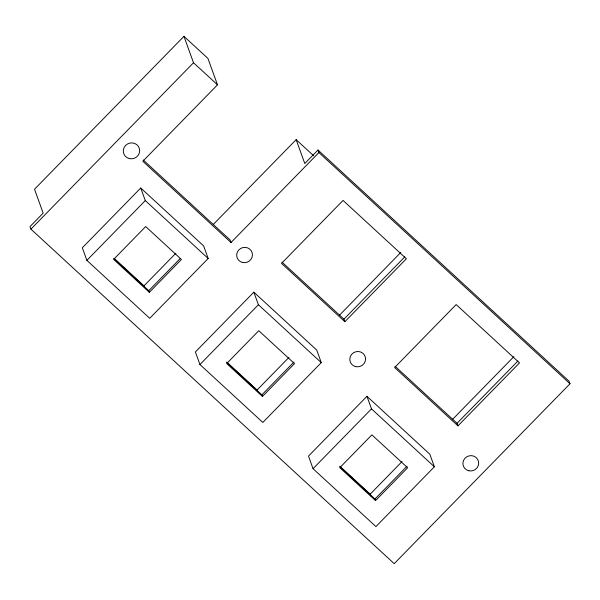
<?xml version="1.0" encoding="UTF-8"?>
<svg xmlns="http://www.w3.org/2000/svg" width="600" height="600" viewBox="0 0 600 600"><rect width="100%" height="100%" fill="white"/><g stroke="black" fill="none" stroke-linecap="round" stroke-linejoin="round"><path stroke-width="0.9" d="M317.993 150.015L318.915 152.558L231.015 242.505L142.8 161.265L217.493 84.832L207.93 58.418L183.953 36.338L34.523 189.24L43.162 213.112L30 226.583L30.922 229.132L394.207 563.662L570 383.775L569.077 381.233L317.993 150.015L304.785 163.523L296.145 139.65L213.278 224.452M30.922 229.132L193.515 62.752L183.953 36.338M140.738 187.995L82.32 247.792L86.873 260.362L149.715 318.315L208.178 258.48L203.625 245.903L140.738 187.995L145.29 200.572L208.178 258.48M86.873 260.362L145.29 200.572M144.6 287.558L143.985 285.862L175.785 253.32M149.333 292.327L113.625 259.38L145.68 226.56L181.417 259.47L149.333 292.327L148.755 290.73L180.188 258.555M253.845 292.147L195.39 351.96L199.942 364.538L262.83 422.445L321.278 362.632L316.725 350.055L253.845 292.147L258.397 304.725L321.278 362.632M199.942 364.538L258.397 304.725M257.707 391.688L257.1 390L288.885 357.465M339.45 315.233L400.785 252.465M262.44 396.45L226.702 363.54L258.78 330.712L294.525 363.623L262.44 396.45L261.862 394.86L293.947 362.032M344.865 321.705L281.528 263.385L343.05 200.423L406.388 258.75L344.865 321.705L343.942 319.163L404.812 256.868M366.945 396.3L308.498 456.112L313.043 468.69L375.93 526.597L434.385 466.785L429.832 454.207L366.945 396.3L371.498 408.87L434.385 466.785M313.043 468.69L371.498 408.87M370.808 495.84L370.2 494.153L401.985 461.618M452.55 419.385L513.885 356.618M375.54 500.603L339.803 467.692L371.888 434.865L407.625 467.775L375.54 500.603L374.97 499.013L407.048 466.185M457.965 425.857L394.627 367.538L456.158 304.575L519.495 362.903L457.965 425.857L457.043 423.315L517.912 361.02M318.915 152.558L570 383.775M296.145 139.65L313.635 155.752M193.515 62.752L217.493 84.832M281.978 262.103L343.942 319.163M395.085 366.255L457.043 423.315M143.25 159.99L230.093 239.955L231.015 242.505M226.778 362.077L257.1 390M339.877 466.23L370.2 494.153M114.375 258.562L143.985 285.862M226.815 362.58L261.862 394.86M339.915 466.732L374.97 499.013M113.738 258.42L148.755 290.73M468.862 470.775A7.92 7.627 -19.9 0 0 478.38 461.04A7.92 7.627 -19.9 0 0 465.135 458.1A7.92 7.627 -19.9 0 0 468.862 470.775M355.763 366.63A7.92 7.627 -19.9 0 0 365.272 356.888A7.92 7.627 -19.9 0 0 352.035 353.947A7.92 7.627 -19.9 0 0 355.763 366.63M242.64 262.493A7.92 7.627 -19.9 0 0 252.157 252.757A7.92 7.627 -19.9 0 0 238.913 249.817A7.92 7.627 -19.9 0 0 242.64 262.493M129.48 158.625A8.235 7.935 -19.9 0 0 139.373 148.5A8.235 7.935 -19.9 0 0 125.602 145.433A8.235 7.935 -19.9 0 0 129.48 158.625"/></g></svg>
